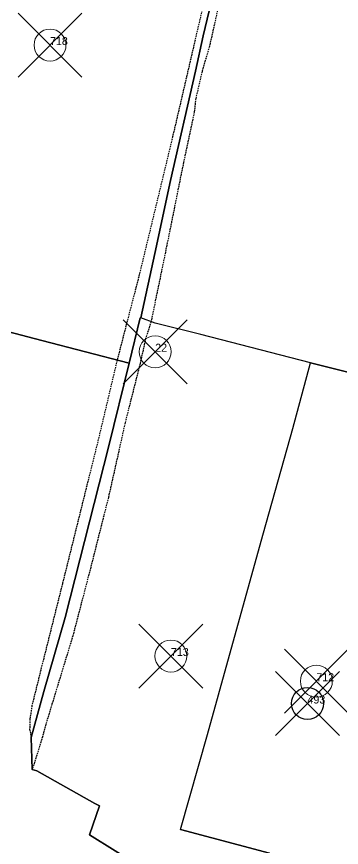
# Model space of a CAD drawing. Header units: millimetres. Extents: x -7906370 to 58235770, y -60992620 to 60.
# Drawn here: x 2511.2 to 2612.9, y -459.1 to -199.5 of the extents above; entities that cross this region are included whole.
import ezdxf

# ---------------------------------------------------------------- set-up
doc = ezdxf.new("R2010")
doc.units = ezdxf.units.MM
doc.header["$PDMODE"] = 35
doc.header["$PDSIZE"] = 10
doc.linetypes.add('ACAD_ISO02W100', pattern=[15, 12, -3])
doc.linetypes.add('DASHED', pattern=[0.75, 0.5, -0.25])
for name, color, linetype, lineweight in [('Line_Vahivat', 250, 'ACAD_ISO02W100', 25), ('Poly_Survey_Bndry', 250, 'Continuous', 30), ('Text_Survey_No', 250, 'Continuous', 0)]:
    doc.layers.add(name, color=color, linetype=linetype, lineweight=lineweight)
doc.layers.add('Text_Chalta_No', color=1, linetype='Continuous', lineweight=0, true_color=0x0000ff)
doc.layers.add('Text_Survey_No_Old', color=5, linetype='Continuous')
doc.styles.get("Standard").update_dxf_attribs({"font": 'SakalBharati.ttf'})

msp = doc.modelspace()

# ---------------------------------------------------------------- linework, layer by layer
at = {"layer": 'Line_Vahivat', "linetype": 'DASHED'}
for points in [[(2574.85, -173.31), (2568.59, -200.23), (2560.04, -237), (2549.62, -280.06), (2542.68, -306.77), (2536.61, -332.31), (2525.56, -376.65), (2518.95, -402.97), (2516.02, -414.68), (2515.4, -418.95), (2515.3, -422.11), (2515.78, -424.75)], [(2576.55, -186.54), (2571.56, -208.79), (2569.26, -216.56), (2567.3, -225.02), (2566.8, -229.29), (2563.45, -245.03), (2558.38, -270.18), (2553.29, -294.8), (2551.61, -300.06), (2549.88, -307.78), (2545.15, -326.46), (2539.95, -349.7), (2534.24, -372.23)], [(2534.24, -372.23), (2528.8, -393), (2522.29, -414.28), (2520.37, -420.57), (2519.31, -424.57)], [(2519.31, -424.57), (2516.13, -434.72)]]:
    msp.add_lwpolyline(points, dxfattribs=at)
at = {"layer": 'Poly_Survey_Bndry'}
for points in [[(2585.47, -136.83), (2584.68, -139.95), (2582.44, -150.43), (2580.3, -159.82), (2577.66, -171.91), (2577.4, -172.98), (2577.05, -174.23), (2576.8, -175.48), (2576.48, -176.76), (2575.67, -180.43), (2574.05, -186.69), (2569.66, -205.42), (2567.21, -216.52), (2559.39, -250.63), (2554.43, -273.52), (2550.06, -293.64)], [(2473.88, -181.36), (2465.15, -233.29), (2460.78, -262.82), (2457.19, -283.66), (2451.47, -310.29), (2442.52, -341.61), (2435.02, -368.6), (2426.85, -398.47), (2459.83, -410.51), (2463.28, -392.45), (2469.9, -356.73), (2482.04, -291.14), (2497.54, -295.06), (2519.11, -300.65), (2546.45, -307.75), (2549.94, -293.6), (2550.06, -293.64), (2554.43, -273.52), (2559.39, -250.63), (2567.21, -216.52), (2569.66, -205.42), (2574.05, -186.69)], [(2717.05, -198.02), (2715.27, -206.68), (2709.32, -227.75), (2705.97, -242.69), (2696.31, -292.43), (2689.13, -329.16), (2683.73, -327.82), (2644.11, -317.88), (2603.15, -307.63), (2568.88, -298.83), (2554.57, -295.26), (2550.06, -293.64), (2554.43, -273.52), (2559.39, -250.63), (2567.21, -216.52), (2569.66, -205.42), (2574.05, -186.69)], [(2546.45, -307.75), (2519.11, -300.65), (2497.54, -295.06), (2482.04, -291.14), (2469.9, -356.73), (2463.28, -392.45), (2459.83, -410.51)], [(2458.26, -575.04), (2533.84, -557.7), (2538.5, -530.21), (2539.02, -529.04), (2540.15, -520.7), (2545.79, -486.47), (2546.16, -484.91), (2550.09, -465.12), (2534.04, -455.12), (2537.14, -446.08), (2535.7, -445.36), (2517.52, -435.18), (2516.13, -434.72), (2515.78, -424.75), (2519.77, -410.31), (2526.37, -387.23), (2540.08, -333.64), (2546.45, -307.75), (2519.11, -300.65), (2497.54, -295.06)], [(2590.39, -460.9), (2562.52, -453.5), (2570.94, -423.84), (2577.88, -399), (2588.47, -360.74), (2597.64, -328.22), (2603.15, -307.63), (2568.88, -298.83), (2554.57, -295.26), (2550.06, -293.64), (2549.94, -293.6), (2546.45, -307.75), (2540.08, -333.64), (2526.37, -387.23), (2519.77, -410.31), (2515.78, -424.75), (2516.13, -434.72), (2517.52, -435.18), (2535.7, -445.36), (2537.14, -446.08), (2534.04, -455.12), (2550.09, -465.12)], [(2550.06, -293.64), (2549.94, -293.6), (2546.45, -307.75)], [(2603.15, -307.63), (2568.88, -298.83), (2554.57, -295.26), (2550.06, -293.64)], [(2546.45, -307.75), (2540.08, -333.64), (2526.37, -387.23), (2519.77, -410.31), (2515.78, -424.75), (2516.13, -434.72), (2517.52, -435.18)], [(2562.52, -453.5), (2570.94, -423.84), (2577.88, -399), (2588.47, -360.74), (2597.64, -328.22), (2603.15, -307.63)], [(2603.15, -307.63), (2644.11, -317.88)], [(2517.52, -435.18), (2535.7, -445.36), (2537.14, -446.08), (2534.04, -455.12), (2550.09, -465.12), (2546.16, -484.91), (2545.79, -486.47), (2540.15, -520.7), (2539.02, -529.04), (2538.5, -530.21), (2533.84, -557.7)], [(2562.52, -453.5), (2590.39, -460.9), (2580.16, -522.64), (2573.32, -562.05)]]:
    msp.add_lwpolyline(points, dxfattribs=at)
msp.add_lwpolyline([(2613.49, -561.56), (2573.32, -562.05), (2580.16, -522.64), (2590.39, -460.9), (2562.52, -453.5), (2570.94, -423.84), (2577.88, -399), (2588.47, -360.74), (2597.64, -328.22), (2603.15, -307.63), (2644.11, -317.88), (2625.34, -414.58), (2615.01, -467.01), (2627.8, -470.21), (2616.29, -543.02)], close=True, dxfattribs=at)
at = {"layer": 'Text_Chalta_No'}
msp.add_point((2554.59, -304.19), dxfattribs=at)
at = {"layer": 'Text_Survey_No'}
for p in [(2521.68, -208.35), (2559.52, -399.27), (2605.03, -407.14)]:
    msp.add_point(p, dxfattribs=at)
at = {"layer": 'Text_Survey_No_Old'}
msp.add_point((2602.25, -414.12), dxfattribs=at)

# ---------------------------------------------------------------- texts
at = {"layer": 'Text_Chalta_No', "linetype": 'DASHED'}
msp.add_text('22', height=2.5, dxfattribs=at).set_placement((2554.59, -304.19))
at = {"layer": 'Text_Survey_No', "linetype": 'DASHED'}
for s, p in [('718', (2521.68, -208.35)), ('713', (2559.52, -399.27)), ('712', (2605.03, -407.14))]:
    msp.add_text(s, height=2.5, dxfattribs=at).set_placement(p)
at = {"layer": 'Text_Survey_No_Old', "linetype": 'DASHED'}
msp.add_text('493', height=2.5, dxfattribs=at).set_placement((2602.25, -414.12))

doc.saveas('drawing.dxf')
